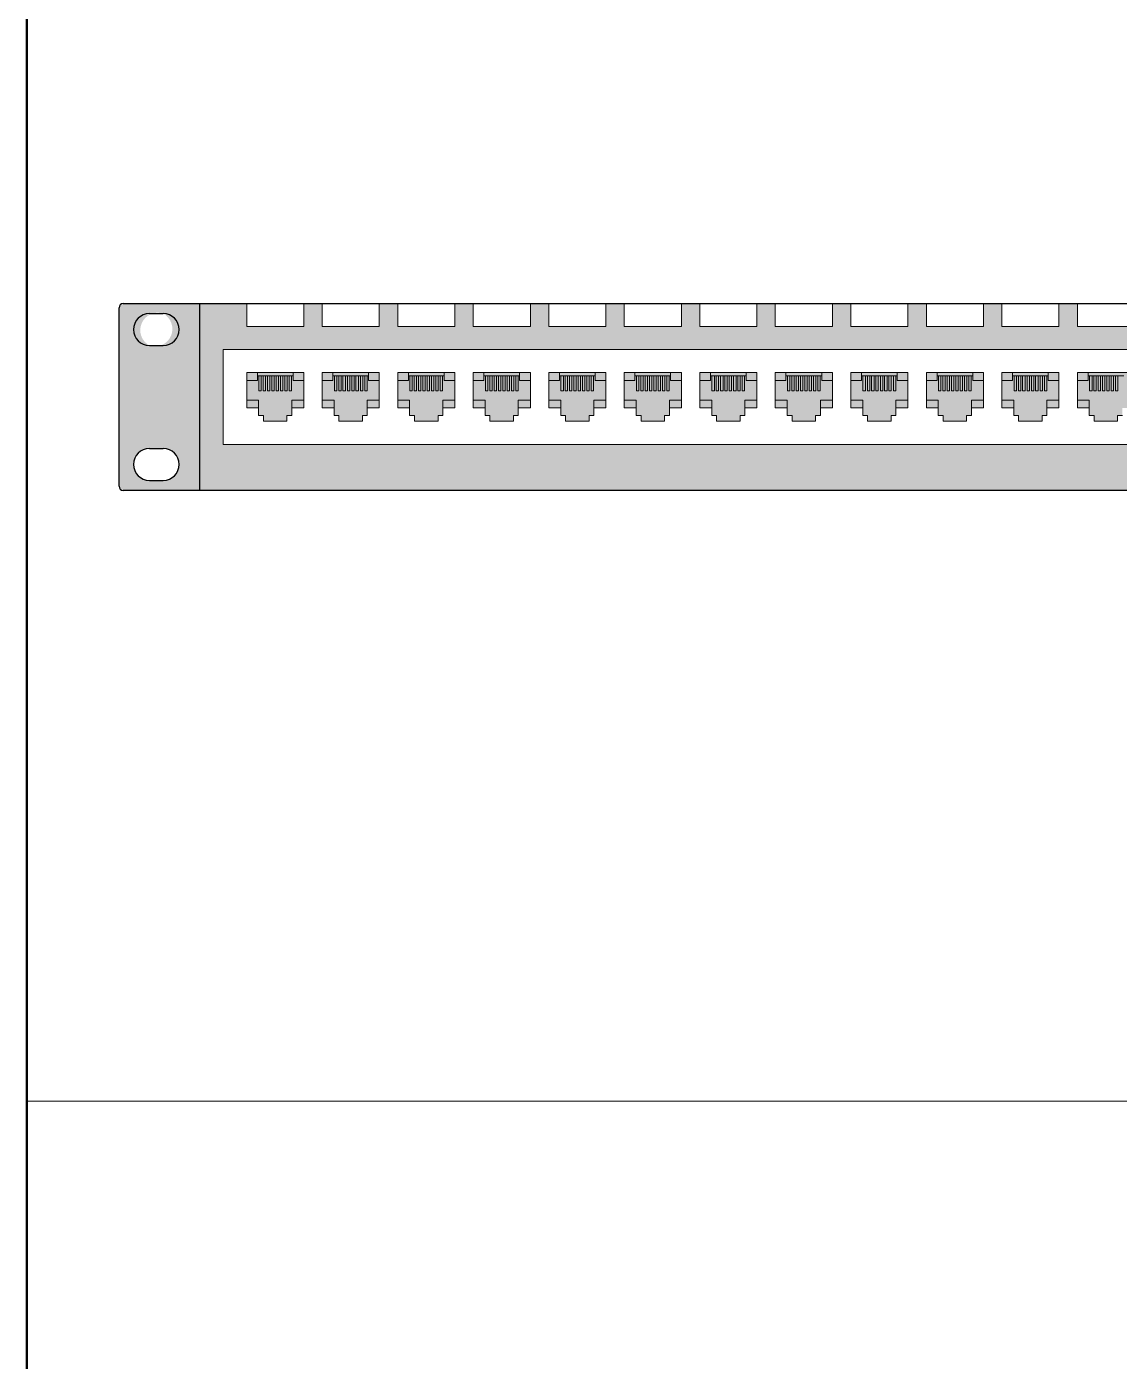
# Model space of a CAD drawing. Header units: millimetres. Extents: x 4247 to 622543, y -201358 to 142419.
# Drawn here: x 4247 to 4820, y -126703 to -126003 of the extents above; entities that cross this region are included whole.
import ezdxf

# ---------------------------------------------------------------- set-up
doc = ezdxf.new("R2010")
doc.units = ezdxf.units.MM
doc.layers.add('(АР) Текст', color=7, linetype='Continuous', lineweight=25)
doc.layers.add('Узлы', color=7, linetype='Continuous')

# ---------------------------------------------------------------- blocks, each defined once
blk = doc.blocks.new('24_port')
at = {"ltscale": 10}
h = blk.add_hatch(color=256, dxfattribs=at)
h.set_gradient(color1=(230, 230, 230), color2=(232, 232, 232), rotation=45, one_color=1, tint=0.91, name='CYLINDER')
h.paths.add_polyline_path([(-2413, 10, 0.414214), (-2403, 0), (-2223, 0), (-2223, 440), (-2403, 440, 0.414214), (-2413, 430)])
h.paths.add_polyline_path([(-2341.3, 98.8), (-2308.9, 98.8, -1), (-2308.9, 23.7), (-2341.3, 23.7, -1)], flags=16)
h.paths.add_polyline_path([(-2341.3, 341.2, 0.918324), (-2308.9, 416.3, 0.918324)], flags=16)
h.paths.add_polyline_path([(2413, 430, 0.414214), (2403, 440), (2223, 440), (2223, 0), (2403, 0, 0.414214), (2413, 10)])
h.paths.add_polyline_path([(2308.9, 341.2, 0.918324), (2341.3, 416.3, 0.918324)], flags=16)
h.paths.add_polyline_path([(2308.9, 98.8), (2341.3, 98.8, -1), (2341.3, 23.7), (2308.9, 23.7, -1)], flags=16)
h = blk.add_hatch(color=256, dxfattribs=at)
h.set_gradient(color1=(230, 230, 230), color2=(232, 232, 232), rotation=45, one_color=1, tint=0.91, name='CYLINDER')
h.paths.add_polyline_path([(2223, 0), (2223, 440), (2112.5, 440), (2112.5, 385.8), (1978, 385.8), (1978, 440), (1934.6, 440), (1934.6, 385.8), (1800.1, 385.8), (1800.1, 440), (1756.8, 440), (1756.8, 385.8), (1622.3, 385.8), (1622.3, 440), (1578.9, 440), (1578.9, 385.8), (1444.5, 385.8), (1444.5, 440), (1401.1, 440), (1401.1, 385.8), (1266.6, 385.8), (1266.6, 440), (1223.3, 440), (1223.3, 385.8), (1088.8, 385.8), (1088.8, 440), (1045.4, 440), (1045.4, 385.8), (910.9, 385.8), (910.9, 440), (867.6, 440), (867.6, 385.8), (733.1, 385.8), (733.1, 440), (689.7, 440), (689.7, 385.8), (555.3, 385.8), (555.3, 440), (511.9, 440), (511.9, 385.8), (377.4, 385.8), (377.4, 440), (334.1, 440), (334.1, 385.8), (199.6, 385.8), (199.6, 440), (156.2, 440), (156.2, 385.8), (21.7, 385.8), (21.7, 440), (-21.6, 440), (-21.6, 385.8), (-156.1, 385.8), (-156.1, 440), (-199.5, 440), (-199.5, 385.8), (-333.9, 385.8), (-333.9, 440), (-377.3, 440), (-377.3, 385.8), (-511.8, 385.8), (-511.8, 440), (-555.1, 440), (-555.1, 385.8), (-689.6, 385.8), (-689.6, 440), (-733, 440), (-733, 385.8), (-867.5, 385.8), (-867.5, 440), (-910.8, 440), (-910.8, 385.8), (-1045.3, 385.8), (-1045.3, 440), (-1088.7, 440), (-1088.7, 385.8), (-1223.1, 385.8), (-1223.1, 440), (-1266.5, 440), (-1266.5, 385.8), (-1401, 385.8), (-1401, 440), (-1444.3, 440), (-1444.3, 385.8), (-1578.8, 385.8), (-1578.8, 440), (-1622.2, 440), (-1622.2, 385.8), (-1756.7, 385.8), (-1756.7, 440), (-1800, 440), (-1800, 385.8), (-1934.5, 385.8), (-1934.5, 440), (-1977.9, 440), (-1977.9, 385.8), (-2112.3, 385.8), (-2112.3, 440), (-2223, 440), (-2223, 0)])
h.paths.add_polyline_path([(-2167.7, 108.4), (-2167.7, 331.6), (2167.7, 331.6), (2167.7, 108.4)], flags=16)
h.paths.add_polyline_path([(-116.7, 162.7), (-116.7, 176.2), (-128, 176.2), (-128, 194.3), (-156.1, 194.3), (-156.1, 277.3), (-21.6, 277.3), (-21.6, 194.3), (-50, 194.3), (-50, 176.2), (-61.3, 176.2), (-61.3, 162.7)], flags=0)
h.paths.add_polyline_path([(-199.5, 194.3), (-227.8, 194.3), (-227.8, 176.2), (-239.1, 176.2), (-239.1, 162.7), (-294.5, 162.7), (-294.5, 176.2), (-305.8, 176.2), (-305.8, 194.3), (-333.9, 194.3), (-333.9, 277.3), (-199.5, 277.3)], flags=0)
h.paths.add_polyline_path([(21.7, 194.3), (21.7, 277.3), (156.2, 277.3), (156.2, 194.3), (127.9, 194.3), (127.9, 176.2), (116.6, 176.2), (116.6, 162.7), (61.1, 162.7), (61.1, 176.2), (49.8, 176.2), (49.8, 194.3)], flags=0)
h.paths.add_polyline_path([(-377.3, 194.3), (-405.7, 194.3), (-405.7, 176.2), (-416.9, 176.2), (-416.9, 162.7), (-472.4, 162.7), (-472.4, 176.2), (-483.7, 176.2), (-483.7, 194.3), (-511.8, 194.3), (-511.8, 277.3), (-377.3, 277.3)], flags=0)
h.paths.add_polyline_path([(199.6, 194.3), (199.6, 277.3), (334.1, 277.3), (334.1, 194.3), (305.7, 194.3), (305.7, 176.2), (294.4, 176.2), (294.4, 162.7), (239, 162.7), (239, 176.2), (227.7, 176.2), (227.7, 194.3)], flags=0)
h.paths.add_polyline_path([(-555.1, 194.3), (-583.5, 194.3), (-583.5, 176.2), (-594.8, 176.2), (-594.8, 162.7), (-650.2, 162.7), (-650.2, 176.2), (-661.5, 176.2), (-661.5, 194.3), (-689.6, 194.3), (-689.6, 277.3), (-555.1, 277.3)], flags=0)
h.paths.add_polyline_path([(377.4, 194.3), (377.4, 277.3), (511.9, 277.3), (511.9, 194.3), (483.5, 194.3), (483.5, 176.2), (472.3, 176.2), (472.3, 162.7), (416.8, 162.7), (416.8, 176.2), (405.5, 176.2), (405.5, 194.3)], flags=0)
h.paths.add_polyline_path([(-733, 194.3), (-761.3, 194.3), (-761.3, 176.2), (-772.6, 176.2), (-772.6, 162.7), (-828.1, 162.7), (-828.1, 176.2), (-839.4, 176.2), (-839.4, 194.3), (-867.5, 194.3), (-867.5, 277.3), (-733, 277.3)], flags=0)
h.paths.add_polyline_path([(555.3, 194.3), (555.3, 277.3), (689.7, 277.3), (689.7, 194.3), (661.4, 194.3), (661.4, 176.2), (650.1, 176.2), (650.1, 162.7), (594.7, 162.7), (594.7, 176.2), (583.4, 176.2), (583.4, 194.3)], flags=0)
h.paths.add_polyline_path([(-910.8, 194.3), (-939.2, 194.3), (-939.2, 176.2), (-950.5, 176.2), (-950.5, 162.7), (-1005.9, 162.7), (-1005.9, 176.2), (-1017.2, 176.2), (-1017.2, 194.3), (-1045.3, 194.3), (-1045.3, 277.3), (-910.8, 277.3)], flags=0)
h.paths.add_polyline_path([(733.1, 194.3), (733.1, 277.3), (867.6, 277.3), (867.6, 194.3), (839.2, 194.3), (839.2, 176.2), (827.9, 176.2), (827.9, 162.7), (772.5, 162.7), (772.5, 176.2), (761.2, 176.2), (761.2, 194.3)], flags=0)
h.paths.add_polyline_path([(-1088.7, 194.3), (-1117, 194.3), (-1117, 176.2), (-1128.3, 176.2), (-1128.3, 162.7), (-1183.7, 162.7), (-1183.7, 176.2), (-1195, 176.2), (-1195, 194.3), (-1223.1, 194.3), (-1223.1, 277.3), (-1088.7, 277.3)], flags=0)
h.paths.add_polyline_path([(910.9, 194.3), (910.9, 277.3), (1045.4, 277.3), (1045.4, 194.3), (1017.1, 194.3), (1017.1, 176.2), (1005.8, 176.2), (1005.8, 162.7), (950.3, 162.7), (950.3, 176.2), (939, 176.2), (939, 194.3)], flags=0)
h.paths.add_polyline_path([(-1266.5, 194.3), (-1294.9, 194.3), (-1294.9, 176.2), (-1306.1, 176.2), (-1306.1, 162.7), (-1361.6, 162.7), (-1361.6, 176.2), (-1372.9, 176.2), (-1372.9, 194.3), (-1401, 194.3), (-1401, 277.3), (-1266.5, 277.3)], flags=0)
h.paths.add_polyline_path([(1088.8, 194.3), (1088.8, 277.3), (1223.3, 277.3), (1223.3, 194.3), (1194.9, 194.3), (1194.9, 176.2), (1183.6, 176.2), (1183.6, 162.7), (1128.2, 162.7), (1128.2, 176.2), (1116.9, 176.2), (1116.9, 194.3)], flags=0)
h.paths.add_polyline_path([(-1444.3, 194.3), (-1472.7, 194.3), (-1472.7, 176.2), (-1484, 176.2), (-1484, 162.7), (-1539.4, 162.7), (-1539.4, 176.2), (-1550.7, 176.2), (-1550.7, 194.3), (-1578.8, 194.3), (-1578.8, 277.3), (-1444.3, 277.3)], flags=0)
h.paths.add_polyline_path([(1266.6, 194.3), (1266.6, 277.3), (1401.1, 277.3), (1401.1, 194.3), (1372.8, 194.3), (1372.8, 176.2), (1361.5, 176.2), (1361.5, 162.7), (1306, 162.7), (1306, 176.2), (1294.7, 176.2), (1294.7, 194.3)], flags=0)
h.paths.add_polyline_path([(-1622.2, 194.3), (-1650.5, 194.3), (-1650.5, 176.2), (-1661.8, 176.2), (-1661.8, 162.7), (-1717.3, 162.7), (-1717.3, 176.2), (-1728.6, 176.2), (-1728.6, 194.3), (-1756.7, 194.3), (-1756.7, 277.3), (-1622.2, 277.3)], flags=0)
h.paths.add_polyline_path([(1444.5, 194.3), (1444.5, 277.3), (1578.9, 277.3), (1578.9, 194.3), (1550.6, 194.3), (1550.6, 176.2), (1539.3, 176.2), (1539.3, 162.7), (1483.9, 162.7), (1483.9, 176.2), (1472.6, 176.2), (1472.6, 194.3)], flags=0)
h.paths.add_polyline_path([(-1800, 194.3), (-1828.4, 194.3), (-1828.4, 176.2), (-1839.7, 176.2), (-1839.7, 162.7), (-1895.1, 162.7), (-1895.1, 176.2), (-1906.4, 176.2), (-1906.4, 194.3), (-1934.5, 194.3), (-1934.5, 277.3), (-1800, 277.3)], flags=0)
h.paths.add_polyline_path([(1622.3, 194.3), (1622.3, 277.3), (1756.8, 277.3), (1756.8, 194.3), (1728.4, 194.3), (1728.4, 176.2), (1717.1, 176.2), (1717.1, 162.7), (1661.7, 162.7), (1661.7, 176.2), (1650.4, 176.2), (1650.4, 194.3)], flags=0)
h.paths.add_polyline_path([(-1977.9, 194.3), (-2006.2, 194.3), (-2006.2, 176.2), (-2017.5, 176.2), (-2017.5, 162.7), (-2072.9, 162.7), (-2072.9, 176.2), (-2084.2, 176.2), (-2084.2, 194.3), (-2112.3, 194.3), (-2112.3, 277.3), (-1977.9, 277.3)], flags=0)
h.paths.add_polyline_path([(1800.1, 194.3), (1800.1, 277.3), (1934.6, 277.3), (1934.6, 194.3), (1906.3, 194.3), (1906.3, 176.2), (1895, 176.2), (1895, 162.7), (1839.5, 162.7), (1839.5, 176.2), (1828.2, 176.2), (1828.2, 194.3)], flags=0)
h.paths.add_polyline_path([(1978, 194.3), (1978, 277.3), (2112.5, 277.3), (2112.5, 194.3), (2084.1, 194.3), (2084.1, 176.2), (2072.8, 176.2), (2072.8, 162.7), (2017.4, 162.7), (2017.4, 176.2), (2006.1, 176.2), (2006.1, 194.3)], flags=0)
at = {"color": 0}
for p, q in [((-2223, 0), (-2223, 440)), ((-2341.3, 416.3), (-2308.9, 416.3)), ((-2341.3, 341.2), (-2308.9, 341.2)), ((-2341.3, 98.8), (-2308.9, 98.8)), ((-2341.3, 23.7), (-2308.9, 23.7))]:
    blk.add_line(p, q, dxfattribs=at)
at = {"lineweight": 5, "ltscale": 10}
for p, q in [((-2167.7, 331.6), (2167.7, 331.6)), ((-2167.7, 331.6), (-2167.7, 108.4)), ((-2072.9, 162.7), (-2017.5, 162.7)), ((-1895.1, 162.7), (-1839.7, 162.7)), ((-1717.3, 162.7), (-1661.8, 162.7)), ((-1539.4, 162.7), (-1484, 162.7)), ((-1361.6, 162.7), (-1306.1, 162.7)), ((-1183.7, 162.7), (-1128.3, 162.7)), ((-1005.9, 162.7), (-950.5, 162.7)), ((-828.1, 162.7), (-772.6, 162.7)), ((-650.2, 162.7), (-594.8, 162.7)), ((-472.4, 162.7), (-416.9, 162.7)), ((-294.5, 162.7), (-239.1, 162.7)), ((-116.7, 162.7), (-61.3, 162.7)), ((-2167.7, 108.4), (2167.7, 108.4))]:
    blk.add_line(p, q, dxfattribs=at)
at = {"lineweight": 5}
for p, q in [((-2112.3, 277.3), (-1977.9, 277.3)), ((-2112.3, 194.3), (-2112.3, 277.3)), ((-2087.2, 258.5), (-2112.3, 258.5)), ((-2087.2, 258.5), (-2087.2, 277.3)), ((-2087.2, 270.1), (-2003.2, 270.1)), ((-2083.7, 234.2), (-2083.7, 270.1)), ((-2078, 234.2), (-2078, 270.1)), ((-2073.4, 234.2), (-2073.4, 270.1)), ((-2067.9, 234.2), (-2067.9, 270.1)), ((-2063.4, 234.2), (-2063.4, 270.1)), ((-2057.6, 234.2), (-2057.6, 270.1)), ((-2053.1, 234.2), (-2053.1, 270.1)), ((-2047.6, 234.2), (-2047.6, 270.1)), ((-2042.8, 234.2), (-2042.8, 270.1)), ((-2037.3, 234.2), (-2037.3, 270.1)), ((-2032.8, 234.2), (-2032.8, 270.1)), ((-2027, 234.2), (-2027, 270.1)), ((-2022.5, 234.2), (-2022.5, 270.1)), ((-2017, 234.2), (-2017, 270.1)), ((-2012.2, 234.2), (-2012.2, 270.1)), ((-2006.7, 234.2), (-2006.7, 270.1)), ((-2003.2, 258.5), (-2003.2, 277.3)), ((-2003.2, 258.5), (-1977.9, 258.5)), ((-1977.9, 277.3), (-1977.9, 194.3)), ((-1934.5, 277.3), (-1800, 277.3)), ((-1934.5, 194.3), (-1934.5, 277.3)), ((-1909.4, 258.5), (-1934.5, 258.5)), ((-1909.4, 258.5), (-1909.4, 277.3)), ((-1909.4, 270.1), (-1825.4, 270.1)), ((-1905.9, 234.2), (-1905.9, 270.1)), ((-1900.1, 234.2), (-1900.1, 270.1)), ((-1895.6, 234.2), (-1895.6, 270.1)), ((-1890.1, 234.2), (-1890.1, 270.1)), ((-1885.6, 234.2), (-1885.6, 270.1)), ((-1879.8, 234.2), (-1879.8, 270.1)), ((-1875.3, 234.2), (-1875.3, 270.1)), ((-1869.8, 234.2), (-1869.8, 270.1)), ((-1865, 234.2), (-1865, 270.1)), ((-1859.5, 234.2), (-1859.5, 270.1)), ((-1855, 234.2), (-1855, 270.1)), ((-1849.2, 234.2), (-1849.2, 270.1)), ((-1844.7, 234.2), (-1844.7, 270.1)), ((-1839.2, 234.2), (-1839.2, 270.1)), ((-1834.4, 234.2), (-1834.4, 270.1)), ((-1828.9, 234.2), (-1828.9, 270.1)), ((-1825.4, 258.5), (-1825.4, 277.3)), ((-1825.4, 258.5), (-1800, 258.5)), ((-1800, 277.3), (-1800, 194.3)), ((-1756.7, 277.3), (-1622.2, 277.3)), ((-1756.7, 194.3), (-1756.7, 277.3)), ((-1731.6, 258.5), (-1756.7, 258.5)), ((-1731.6, 258.5), (-1731.6, 277.3)), ((-1731.6, 270.1), (-1647.5, 270.1)), ((-1728.1, 234.2), (-1728.1, 270.1)), ((-1722.3, 234.2), (-1722.3, 270.1)), ((-1717.8, 234.2), (-1717.8, 270.1)), ((-1712.2, 234.2), (-1712.2, 270.1)), ((-1707.7, 234.2), (-1707.7, 270.1)), ((-1702, 234.2), (-1702, 270.1)), ((-1697.4, 234.2), (-1697.4, 270.1)), ((-1691.9, 234.2), (-1691.9, 270.1)), ((-1687.2, 234.2), (-1687.2, 270.1)), ((-1681.6, 234.2), (-1681.6, 270.1)), ((-1677.1, 234.2), (-1677.1, 270.1)), ((-1671.4, 234.2), (-1671.4, 270.1)), ((-1666.8, 234.2), (-1666.8, 270.1)), ((-1661.3, 234.2), (-1661.3, 270.1)), ((-1656.6, 234.2), (-1656.6, 270.1)), ((-1651, 234.2), (-1651, 270.1)), ((-1647.5, 258.5), (-1647.5, 277.3)), ((-1647.5, 258.5), (-1622.2, 258.5)), ((-1622.2, 277.3), (-1622.2, 194.3)), ((-1578.8, 277.3), (-1444.3, 277.3)), ((-1578.8, 194.3), (-1578.8, 277.3)), ((-1553.7, 258.5), (-1578.8, 258.5)), ((-1553.7, 258.5), (-1553.7, 277.3)), ((-1553.7, 270.1), (-1469.7, 270.1)), ((-1550.2, 234.2), (-1550.2, 270.1)), ((-1544.4, 234.2), (-1544.4, 270.1)), ((-1539.9, 234.2), (-1539.9, 270.1)), ((-1534.4, 234.2), (-1534.4, 270.1)), ((-1529.9, 234.2), (-1529.9, 270.1)), ((-1524.1, 234.2), (-1524.1, 270.1)), ((-1519.6, 234.2), (-1519.6, 270.1)), ((-1514.1, 234.2), (-1514.1, 270.1)), ((-1509.3, 234.2), (-1509.3, 270.1)), ((-1503.8, 234.2), (-1503.8, 270.1)), ((-1499.3, 234.2), (-1499.3, 270.1)), ((-1493.5, 234.2), (-1493.5, 270.1)), ((-1489, 234.2), (-1489, 270.1)), ((-1483.5, 234.2), (-1483.5, 270.1)), ((-1478.7, 234.2), (-1478.7, 270.1)), ((-1473.2, 234.2), (-1473.2, 270.1)), ((-1469.7, 258.5), (-1469.7, 277.3)), ((-1469.7, 258.5), (-1444.3, 258.5)), ((-1444.3, 277.3), (-1444.3, 194.3)), ((-1401, 277.3), (-1266.5, 277.3)), ((-1401, 194.3), (-1401, 277.3)), ((-1375.9, 258.5), (-1401, 258.5)), ((-1375.9, 258.5), (-1375.9, 277.3)), ((-1375.9, 270.1), (-1291.8, 270.1)), ((-1372.4, 234.2), (-1372.4, 270.1)), ((-1366.6, 234.2), (-1366.6, 270.1)), ((-1362.1, 234.2), (-1362.1, 270.1)), ((-1356.6, 234.2), (-1356.6, 270.1)), ((-1352.1, 234.2), (-1352.1, 270.1)), ((-1346.3, 234.2), (-1346.3, 270.1)), ((-1341.8, 234.2), (-1341.8, 270.1)), ((-1336.2, 234.2), (-1336.2, 270.1)), ((-1331.5, 234.2), (-1331.5, 270.1)), ((-1326, 234.2), (-1326, 270.1)), ((-1321.4, 234.2), (-1321.4, 270.1)), ((-1315.7, 234.2), (-1315.7, 270.1)), ((-1311.2, 234.2), (-1311.2, 270.1)), ((-1305.6, 234.2), (-1305.6, 270.1)), ((-1300.9, 234.2), (-1300.9, 270.1)), ((-1295.4, 234.2), (-1295.4, 270.1)), ((-1291.8, 258.5), (-1291.8, 277.3)), ((-1291.8, 258.5), (-1266.5, 258.5)), ((-1266.5, 277.3), (-1266.5, 194.3)), ((-1223.1, 277.3), (-1088.7, 277.3)), ((-1223.1, 194.3), (-1223.1, 277.3)), ((-1198, 258.5), (-1223.1, 258.5)), ((-1198, 258.5), (-1198, 277.3)), ((-1198, 270.1), (-1114, 270.1)), ((-1194.5, 234.2), (-1194.5, 270.1)), ((-1188.8, 234.2), (-1188.8, 270.1)), ((-1184.2, 234.2), (-1184.2, 270.1)), ((-1178.7, 234.2), (-1178.7, 270.1)), ((-1174.2, 234.2), (-1174.2, 270.1)), ((-1168.4, 234.2), (-1168.4, 270.1)), ((-1163.9, 234.2), (-1163.9, 270.1)), ((-1158.4, 234.2), (-1158.4, 270.1)), ((-1153.6, 234.2), (-1153.6, 270.1)), ((-1148.1, 234.2), (-1148.1, 270.1)), ((-1143.6, 234.2), (-1143.6, 270.1)), ((-1137.8, 234.2), (-1137.8, 270.1)), ((-1133.3, 234.2), (-1133.3, 270.1)), ((-1127.8, 234.2), (-1127.8, 270.1)), ((-1123, 234.2), (-1123, 270.1)), ((-1117.5, 234.2), (-1117.5, 270.1)), ((-1114, 258.5), (-1114, 277.3)), ((-1114, 258.5), (-1088.7, 258.5)), ((-1088.7, 277.3), (-1088.7, 194.3)), ((-1045.3, 277.3), (-910.8, 277.3)), ((-1045.3, 194.3), (-1045.3, 277.3)), ((-1020.2, 258.5), (-1045.3, 258.5)), ((-1020.2, 258.5), (-1020.2, 277.3)), ((-1020.2, 270.1), (-936.2, 270.1)), ((-1016.7, 234.2), (-1016.7, 270.1)), ((-1010.9, 234.2), (-1010.9, 270.1)), ((-1006.4, 234.2), (-1006.4, 270.1)), ((-1000.9, 234.2), (-1000.9, 270.1)), ((-996.4, 234.2), (-996.4, 270.1)), ((-990.6, 234.2), (-990.6, 270.1)), ((-986.1, 234.2), (-986.1, 270.1)), ((-980.6, 234.2), (-980.6, 270.1)), ((-975.8, 234.2), (-975.8, 270.1)), ((-970.3, 234.2), (-970.3, 270.1)), ((-965.8, 234.2), (-965.8, 270.1)), ((-960, 234.2), (-960, 270.1)), ((-955.5, 234.2), (-955.5, 270.1)), ((-950, 234.2), (-950, 270.1)), ((-945.2, 234.2), (-945.2, 270.1)), ((-939.7, 234.2), (-939.7, 270.1)), ((-936.2, 258.5), (-936.2, 277.3)), ((-936.2, 258.5), (-910.8, 258.5)), ((-910.8, 277.3), (-910.8, 194.3)), ((-867.5, 277.3), (-733, 277.3)), ((-867.5, 194.3), (-867.5, 277.3)), ((-842.4, 258.5), (-867.5, 258.5)), ((-842.4, 258.5), (-842.4, 277.3)), ((-842.4, 270.1), (-758.3, 270.1)), ((-838.9, 234.2), (-838.9, 270.1)), ((-833.1, 234.2), (-833.1, 270.1)), ((-828.6, 234.2), (-828.6, 270.1)), ((-823, 234.2), (-823, 270.1)), ((-818.5, 234.2), (-818.5, 270.1)), ((-812.8, 234.2), (-812.8, 270.1)), ((-808.2, 234.2), (-808.2, 270.1)), ((-802.7, 234.2), (-802.7, 270.1)), ((-798, 234.2), (-798, 270.1)), ((-792.4, 234.2), (-792.4, 270.1)), ((-787.9, 234.2), (-787.9, 270.1)), ((-782.2, 234.2), (-782.2, 270.1)), ((-777.6, 234.2), (-777.6, 270.1)), ((-772.1, 234.2), (-772.1, 270.1)), ((-767.4, 234.2), (-767.4, 270.1)), ((-761.8, 234.2), (-761.8, 270.1)), ((-758.3, 258.5), (-758.3, 277.3)), ((-758.3, 258.5), (-733, 258.5)), ((-733, 277.3), (-733, 194.3)), ((-689.6, 277.3), (-555.1, 277.3)), ((-689.6, 194.3), (-689.6, 277.3)), ((-664.5, 258.5), (-689.6, 258.5)), ((-664.5, 258.5), (-664.5, 277.3)), ((-664.5, 270.1), (-580.5, 270.1)), ((-661, 234.2), (-661, 270.1)), ((-655.2, 234.2), (-655.2, 270.1)), ((-650.7, 234.2), (-650.7, 270.1)), ((-645.2, 234.2), (-645.2, 270.1)), ((-640.7, 234.2), (-640.7, 270.1)), ((-634.9, 234.2), (-634.9, 270.1)), ((-630.4, 234.2), (-630.4, 270.1)), ((-624.9, 234.2), (-624.9, 270.1)), ((-620.1, 234.2), (-620.1, 270.1)), ((-614.6, 234.2), (-614.6, 270.1)), ((-610.1, 234.2), (-610.1, 270.1)), ((-604.3, 234.2), (-604.3, 270.1)), ((-599.8, 234.2), (-599.8, 270.1)), ((-594.3, 234.2), (-594.3, 270.1)), ((-589.5, 234.2), (-589.5, 270.1)), ((-584, 234.2), (-584, 270.1)), ((-580.5, 258.5), (-580.5, 277.3)), ((-580.5, 258.5), (-555.1, 258.5)), ((-555.1, 277.3), (-555.1, 194.3)), ((-511.8, 277.3), (-377.3, 277.3)), ((-511.8, 194.3), (-511.8, 277.3)), ((-486.7, 258.5), (-511.8, 258.5)), ((-486.7, 258.5), (-486.7, 277.3)), ((-486.7, 270.1), (-402.6, 270.1)), ((-483.2, 234.2), (-483.2, 270.1)), ((-477.4, 234.2), (-477.4, 270.1)), ((-472.9, 234.2), (-472.9, 270.1)), ((-467.4, 234.2), (-467.4, 270.1)), ((-462.9, 234.2), (-462.9, 270.1)), ((-457.1, 234.2), (-457.1, 270.1)), ((-452.6, 234.2), (-452.6, 270.1)), ((-447, 234.2), (-447, 270.1)), ((-442.3, 234.2), (-442.3, 270.1)), ((-436.8, 234.2), (-436.8, 270.1)), ((-432.2, 234.2), (-432.2, 270.1)), ((-426.5, 234.2), (-426.5, 270.1)), ((-422, 234.2), (-422, 270.1)), ((-416.4, 234.2), (-416.4, 270.1)), ((-411.7, 234.2), (-411.7, 270.1)), ((-406.2, 234.2), (-406.2, 270.1)), ((-402.6, 258.5), (-402.6, 277.3)), ((-402.6, 258.5), (-377.3, 258.5)), ((-377.3, 277.3), (-377.3, 194.3)), ((-333.9, 277.3), (-199.5, 277.3)), ((-333.9, 194.3), (-333.9, 277.3)), ((-308.8, 258.5), (-333.9, 258.5)), ((-308.8, 258.5), (-308.8, 277.3)), ((-308.8, 270.1), (-224.8, 270.1)), ((-305.3, 234.2), (-305.3, 270.1)), ((-299.6, 234.2), (-299.6, 270.1)), ((-295, 234.2), (-295, 270.1)), ((-289.5, 234.2), (-289.5, 270.1)), ((-285, 234.2), (-285, 270.1)), ((-279.2, 234.2), (-279.2, 270.1)), ((-274.7, 234.2), (-274.7, 270.1)), ((-269.2, 234.2), (-269.2, 270.1)), ((-264.4, 234.2), (-264.4, 270.1)), ((-258.9, 234.2), (-258.9, 270.1)), ((-254.4, 234.2), (-254.4, 270.1)), ((-248.6, 234.2), (-248.6, 270.1)), ((-244.1, 234.2), (-244.1, 270.1)), ((-238.6, 234.2), (-238.6, 270.1)), ((-233.8, 234.2), (-233.8, 270.1)), ((-228.3, 234.2), (-228.3, 270.1)), ((-224.8, 258.5), (-224.8, 277.3)), ((-224.8, 258.5), (-199.5, 258.5)), ((-199.5, 277.3), (-199.5, 194.3)), ((-156.1, 277.3), (-21.6, 277.3)), ((-156.1, 194.3), (-156.1, 277.3)), ((-131, 258.5), (-156.1, 258.5)), ((-131, 258.5), (-131, 277.3)), ((-131, 270.1), (-47, 270.1)), ((-127.5, 234.2), (-127.5, 270.1)), ((-121.7, 234.2), (-121.7, 270.1)), ((-117.2, 234.2), (-117.2, 270.1)), ((-111.7, 234.2), (-111.7, 270.1)), ((-107.2, 234.2), (-107.2, 270.1)), ((-101.4, 234.2), (-101.4, 270.1)), ((-96.9, 234.2), (-96.9, 270.1)), ((-91.4, 234.2), (-91.4, 270.1)), ((-86.6, 234.2), (-86.6, 270.1)), ((-81.1, 234.2), (-81.1, 270.1)), ((-76.6, 234.2), (-76.6, 270.1)), ((-70.8, 234.2), (-70.8, 270.1)), ((-66.3, 234.2), (-66.3, 270.1)), ((-60.8, 234.2), (-60.8, 270.1)), ((-2078, 234.2), (-2083.7, 234.2)), ((-2067.9, 234.2), (-2073.4, 234.2)), ((-2057.6, 234.2), (-2063.4, 234.2)), ((-2047.6, 234.2), (-2053.1, 234.2)), ((-2037.3, 234.2), (-2042.8, 234.2)), ((-2027, 234.2), (-2032.8, 234.2)), ((-2017, 234.2), (-2022.5, 234.2)), ((-2006.7, 234.2), (-2012.2, 234.2)), ((-1900.1, 234.2), (-1905.9, 234.2)), ((-1890.1, 234.2), (-1895.6, 234.2)), ((-1879.8, 234.2), (-1885.6, 234.2)), ((-1869.8, 234.2), (-1875.3, 234.2)), ((-1859.5, 234.2), (-1865, 234.2)), ((-1849.2, 234.2), (-1855, 234.2)), ((-1839.2, 234.2), (-1844.7, 234.2)), ((-1828.9, 234.2), (-1834.4, 234.2)), ((-1722.3, 234.2), (-1728.1, 234.2)), ((-1712.2, 234.2), (-1717.8, 234.2)), ((-1702, 234.2), (-1707.7, 234.2)), ((-1691.9, 234.2), (-1697.4, 234.2)), ((-1681.6, 234.2), (-1687.2, 234.2)), ((-1671.4, 234.2), (-1677.1, 234.2)), ((-1661.3, 234.2), (-1666.8, 234.2)), ((-1651, 234.2), (-1656.6, 234.2)), ((-1544.4, 234.2), (-1550.2, 234.2)), ((-1534.4, 234.2), (-1539.9, 234.2)), ((-1524.1, 234.2), (-1529.9, 234.2)), ((-1514.1, 234.2), (-1519.6, 234.2)), ((-1503.8, 234.2), (-1509.3, 234.2)), ((-1493.5, 234.2), (-1499.3, 234.2)), ((-1483.5, 234.2), (-1489, 234.2)), ((-1473.2, 234.2), (-1478.7, 234.2)), ((-1366.6, 234.2), (-1372.4, 234.2)), ((-1356.6, 234.2), (-1362.1, 234.2)), ((-1346.3, 234.2), (-1352.1, 234.2)), ((-1336.2, 234.2), (-1341.8, 234.2)), ((-1326, 234.2), (-1331.5, 234.2)), ((-1315.7, 234.2), (-1321.4, 234.2)), ((-1305.6, 234.2), (-1311.2, 234.2)), ((-1295.4, 234.2), (-1300.9, 234.2)), ((-1188.8, 234.2), (-1194.5, 234.2)), ((-1178.7, 234.2), (-1184.2, 234.2)), ((-1168.4, 234.2), (-1174.2, 234.2)), ((-1158.4, 234.2), (-1163.9, 234.2)), ((-1148.1, 234.2), (-1153.6, 234.2)), ((-1137.8, 234.2), (-1143.6, 234.2)), ((-1127.8, 234.2), (-1133.3, 234.2)), ((-1117.5, 234.2), (-1123, 234.2)), ((-1010.9, 234.2), (-1016.7, 234.2)), ((-1000.9, 234.2), (-1006.4, 234.2)), ((-990.6, 234.2), (-996.4, 234.2)), ((-980.6, 234.2), (-986.1, 234.2)), ((-970.3, 234.2), (-975.8, 234.2)), ((-960, 234.2), (-965.8, 234.2)), ((-950, 234.2), (-955.5, 234.2)), ((-939.7, 234.2), (-945.2, 234.2)), ((-833.1, 234.2), (-838.9, 234.2)), ((-823, 234.2), (-828.6, 234.2)), ((-812.8, 234.2), (-818.5, 234.2)), ((-802.7, 234.2), (-808.2, 234.2)), ((-792.4, 234.2), (-798, 234.2)), ((-782.2, 234.2), (-787.9, 234.2)), ((-772.1, 234.2), (-777.6, 234.2)), ((-761.8, 234.2), (-767.4, 234.2)), ((-655.2, 234.2), (-661, 234.2)), ((-645.2, 234.2), (-650.7, 234.2)), ((-634.9, 234.2), (-640.7, 234.2)), ((-624.9, 234.2), (-630.4, 234.2)), ((-614.6, 234.2), (-620.1, 234.2)), ((-604.3, 234.2), (-610.1, 234.2)), ((-594.3, 234.2), (-599.8, 234.2)), ((-584, 234.2), (-589.5, 234.2)), ((-477.4, 234.2), (-483.2, 234.2)), ((-467.4, 234.2), (-472.9, 234.2)), ((-457.1, 234.2), (-462.9, 234.2)), ((-447, 234.2), (-452.6, 234.2)), ((-436.8, 234.2), (-442.3, 234.2)), ((-426.5, 234.2), (-432.2, 234.2)), ((-416.4, 234.2), (-422, 234.2)), ((-406.2, 234.2), (-411.7, 234.2)), ((-299.6, 234.2), (-305.3, 234.2)), ((-289.5, 234.2), (-295, 234.2)), ((-279.2, 234.2), (-285, 234.2)), ((-269.2, 234.2), (-274.7, 234.2)), ((-258.9, 234.2), (-264.4, 234.2)), ((-248.6, 234.2), (-254.4, 234.2)), ((-238.6, 234.2), (-244.1, 234.2)), ((-228.3, 234.2), (-233.8, 234.2)), ((-121.7, 234.2), (-127.5, 234.2)), ((-111.7, 234.2), (-117.2, 234.2)), ((-101.4, 234.2), (-107.2, 234.2)), ((-91.4, 234.2), (-96.9, 234.2)), ((-81.1, 234.2), (-86.6, 234.2)), ((-70.8, 234.2), (-76.6, 234.2)), ((-60.8, 234.2), (-66.3, 234.2)), ((-2112.3, 212.8), (-2084.2, 212.8)), ((-2084.2, 194.3), (-2112.3, 194.3)), ((-2084.2, 176.2), (-2084.2, 212.8)), ((-2006.2, 212.8), (-2006.2, 176.2)), ((-1977.9, 212.8), (-2006.2, 212.8)), ((-1977.9, 194.3), (-2006.2, 194.3)), ((-1934.5, 212.8), (-1906.4, 212.8)), ((-1906.4, 194.3), (-1934.5, 194.3)), ((-1906.4, 176.2), (-1906.4, 212.8)), ((-1828.4, 212.8), (-1828.4, 176.2)), ((-1800, 212.8), (-1828.4, 212.8)), ((-1800, 194.3), (-1828.4, 194.3)), ((-1756.7, 212.8), (-1728.6, 212.8)), ((-1728.6, 194.3), (-1756.7, 194.3)), ((-1728.6, 176.2), (-1728.6, 212.8)), ((-1650.5, 212.8), (-1650.5, 176.2)), ((-1622.2, 212.8), (-1650.5, 212.8)), ((-1622.2, 194.3), (-1650.5, 194.3)), ((-1578.8, 212.8), (-1550.7, 212.8)), ((-1550.7, 194.3), (-1578.8, 194.3)), ((-1550.7, 176.2), (-1550.7, 212.8)), ((-1472.7, 212.8), (-1472.7, 176.2)), ((-1444.3, 212.8), (-1472.7, 212.8)), ((-1444.3, 194.3), (-1472.7, 194.3)), ((-1401, 212.8), (-1372.9, 212.8)), ((-1372.9, 194.3), (-1401, 194.3)), ((-1372.9, 176.2), (-1372.9, 212.8)), ((-1294.9, 212.8), (-1294.9, 176.2)), ((-1266.5, 212.8), (-1294.9, 212.8)), ((-1266.5, 194.3), (-1294.9, 194.3)), ((-1223.1, 212.8), (-1195, 212.8)), ((-1195, 194.3), (-1223.1, 194.3)), ((-1195, 176.2), (-1195, 212.8)), ((-1117, 212.8), (-1117, 176.2)), ((-1088.7, 212.8), (-1117, 212.8)), ((-1088.7, 194.3), (-1117, 194.3)), ((-1045.3, 212.8), (-1017.2, 212.8)), ((-1017.2, 194.3), (-1045.3, 194.3)), ((-1017.2, 176.2), (-1017.2, 212.8)), ((-939.2, 212.8), (-939.2, 176.2)), ((-910.8, 212.8), (-939.2, 212.8)), ((-910.8, 194.3), (-939.2, 194.3)), ((-867.5, 212.8), (-839.4, 212.8)), ((-839.4, 194.3), (-867.5, 194.3)), ((-839.4, 176.2), (-839.4, 212.8)), ((-761.3, 212.8), (-761.3, 176.2)), ((-733, 212.8), (-761.3, 212.8)), ((-733, 194.3), (-761.3, 194.3)), ((-689.6, 212.8), (-661.5, 212.8)), ((-661.5, 194.3), (-689.6, 194.3)), ((-661.5, 176.2), (-661.5, 212.8)), ((-583.5, 212.8), (-583.5, 176.2)), ((-555.1, 212.8), (-583.5, 212.8)), ((-555.1, 194.3), (-583.5, 194.3)), ((-511.8, 212.8), (-483.7, 212.8)), ((-483.7, 194.3), (-511.8, 194.3)), ((-483.7, 176.2), (-483.7, 212.8)), ((-405.7, 212.8), (-405.7, 176.2)), ((-377.3, 212.8), (-405.7, 212.8)), ((-377.3, 194.3), (-405.7, 194.3)), ((-333.9, 212.8), (-305.8, 212.8)), ((-305.8, 194.3), (-333.9, 194.3)), ((-305.8, 176.2), (-305.8, 212.8)), ((-227.8, 212.8), (-227.8, 176.2)), ((-199.5, 212.8), (-227.8, 212.8)), ((-199.5, 194.3), (-227.8, 194.3)), ((-156.1, 212.8), (-128, 212.8)), ((-128, 194.3), (-156.1, 194.3)), ((-128, 176.2), (-128, 212.8)), ((-2072.9, 176.2), (-2084.2, 176.2)), ((-2072.9, 176.2), (-2072.9, 162.7)), ((-2017.5, 176.2), (-2017.5, 162.7)), ((-2006.2, 176.2), (-2017.5, 176.2)), ((-1895.1, 176.2), (-1906.4, 176.2)), ((-1895.1, 176.2), (-1895.1, 162.7)), ((-1839.7, 176.2), (-1839.7, 162.7)), ((-1828.4, 176.2), (-1839.7, 176.2)), ((-1717.3, 176.2), (-1728.6, 176.2)), ((-1717.3, 176.2), (-1717.3, 162.7)), ((-1661.8, 176.2), (-1661.8, 162.7)), ((-1650.5, 176.2), (-1661.8, 176.2)), ((-1539.4, 176.2), (-1550.7, 176.2)), ((-1539.4, 176.2), (-1539.4, 162.7)), ((-1484, 176.2), (-1484, 162.7)), ((-1472.7, 176.2), (-1484, 176.2)), ((-1361.6, 176.2), (-1372.9, 176.2)), ((-1361.6, 176.2), (-1361.6, 162.7)), ((-1306.1, 176.2), (-1306.1, 162.7)), ((-1294.9, 176.2), (-1306.1, 176.2)), ((-1183.7, 176.2), (-1195, 176.2)), ((-1183.7, 176.2), (-1183.7, 162.7)), ((-1128.3, 176.2), (-1128.3, 162.7)), ((-1117, 176.2), (-1128.3, 176.2)), ((-1005.9, 176.2), (-1017.2, 176.2)), ((-1005.9, 176.2), (-1005.9, 162.7)), ((-950.5, 176.2), (-950.5, 162.7)), ((-939.2, 176.2), (-950.5, 176.2)), ((-828.1, 176.2), (-839.4, 176.2)), ((-828.1, 176.2), (-828.1, 162.7)), ((-772.6, 176.2), (-772.6, 162.7)), ((-761.3, 176.2), (-772.6, 176.2)), ((-650.2, 176.2), (-661.5, 176.2)), ((-650.2, 176.2), (-650.2, 162.7)), ((-594.8, 176.2), (-594.8, 162.7)), ((-583.5, 176.2), (-594.8, 176.2)), ((-472.4, 176.2), (-483.7, 176.2)), ((-472.4, 176.2), (-472.4, 162.7)), ((-416.9, 176.2), (-416.9, 162.7)), ((-405.7, 176.2), (-416.9, 176.2)), ((-294.5, 176.2), (-305.8, 176.2)), ((-294.5, 176.2), (-294.5, 162.7)), ((-239.1, 176.2), (-239.1, 162.7)), ((-227.8, 176.2), (-239.1, 176.2)), ((-116.7, 176.2), (-128, 176.2)), ((-116.7, 176.2), (-116.7, 162.7)), ((-61.3, 176.2), (-61.3, 162.7)), ((-50, 176.2), (-61.3, 176.2))]:
    blk.add_line(p, q, dxfattribs=at)
at = {"lineweight": 30}
for points in [[(-2403, 440), (2403, 440)], [(-2413, 10), (-2413, 430)], [(2403, 0), (-2403, 0)]]:
    blk.add_lwpolyline(points, dxfattribs=at)
at = {"lineweight": 5, "ltscale": 10}
for points in [[(-2112.3, 385.8), (-1977.9, 385.8), (-1977.9, 440), (-2112.3, 440)], [(-1934.5, 385.8), (-1800, 385.8), (-1800, 440), (-1934.5, 440)], [(-1756.7, 385.8), (-1622.2, 385.8), (-1622.2, 440), (-1756.7, 440)], [(-1578.8, 385.8), (-1444.3, 385.8), (-1444.3, 440), (-1578.8, 440)], [(-1401, 385.8), (-1266.5, 385.8), (-1266.5, 440), (-1401, 440)], [(-1223.1, 385.8), (-1088.7, 385.8), (-1088.7, 440), (-1223.1, 440)], [(-1045.3, 385.8), (-910.8, 385.8), (-910.8, 440), (-1045.3, 440)], [(-867.5, 385.8), (-733, 385.8), (-733, 440), (-867.5, 440)], [(-689.6, 385.8), (-555.1, 385.8), (-555.1, 440), (-689.6, 440)], [(-511.8, 385.8), (-377.3, 385.8), (-377.3, 440), (-511.8, 440)], [(-333.9, 385.8), (-199.5, 385.8), (-199.5, 440), (-333.9, 440)], [(-156.1, 385.8), (-21.6, 385.8), (-21.6, 440), (-156.1, 440)]]:
    blk.add_lwpolyline(points, close=True, dxfattribs=at)
at = {"lineweight": 30}
for centre, start, end in [((-2403, 430), 90, 180), ((-2403, 10), 180, 270)]:
    blk.add_arc(centre, 10, start, end, dxfattribs=at)
at = {"color": 0}
for centre, start, end in [((-2341.3, 378.7), 90, 270), ((-2308.9, 378.7), 270, 90), ((-2341.3, 61.2), 90, 270), ((-2308.9, 61.2), 270, 90)]:
    blk.add_arc(centre, 37.6, start, end, dxfattribs=at)

msp = doc.modelspace()

# ---------------------------------------------------------------- linework, layer by layer
at = {"layer": 'Узлы', "lineweight": 50}
msp.add_line((4246.895, -117005.917), (4246.895, -137080.397), dxfattribs=at)
at = {"layer": 'Узлы', "lineweight": 0}
msp.add_line((4246.895, -126566.564), (5471.878, -126566.564), dxfattribs=at)

# ---------------------------------------------------------------- block references
at = {"layer": '(АР) Текст', "color": 7, "lineweight": 0, "xscale": 0.2227663552769144, "yscale": 0.2227663552769144, "zscale": 0.2227663552769144}
msp.add_blockref('24_port', (4832.86, -126246.163), dxfattribs=at)

doc.saveas('drawing.dxf')
